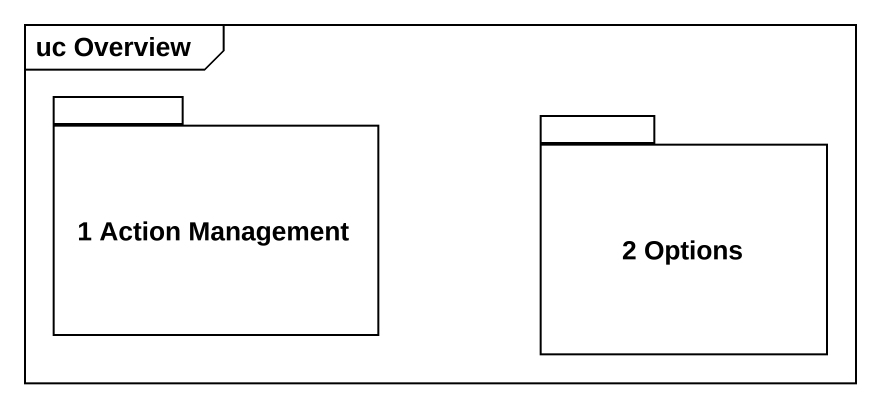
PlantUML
@startuml
mainframe uc Overview
package "1 Action Management" as p1_Action_Management {
}
package "2 Options" as p2_Options {
}
@enduml
